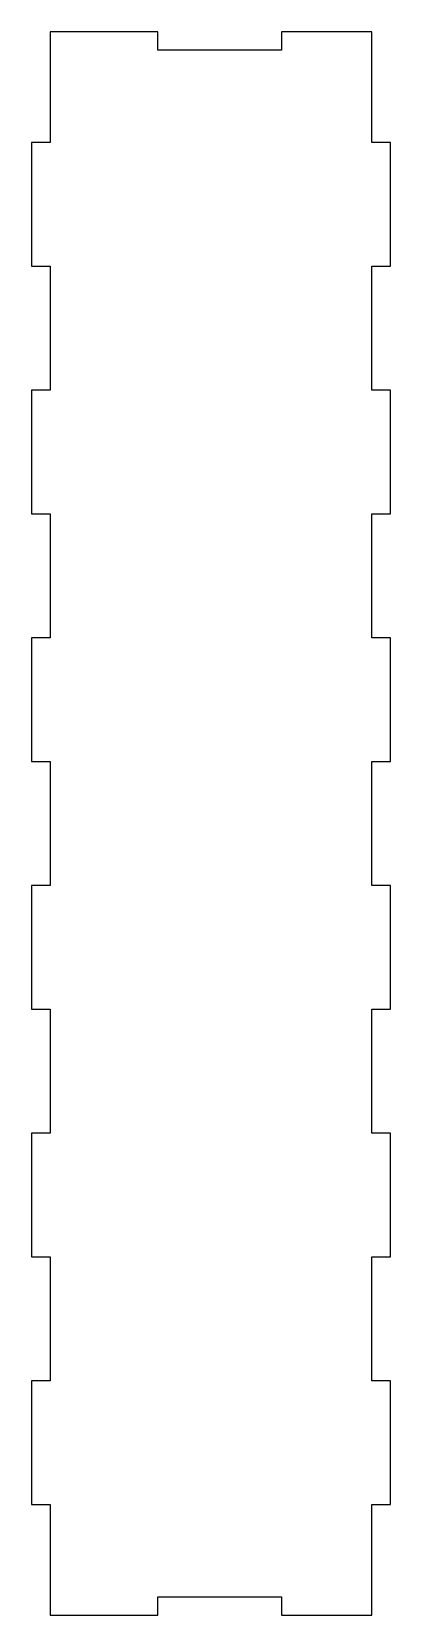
# Model space of a CAD drawing. Extents: x 309 to 367, y 45 to 301.
import ezdxf

# ---------------------------------------------------------------- set-up
doc = ezdxf.new("R2010")
doc.units = 0
doc.layers.add('Layer_1', color=7, linetype='CONTINUOUS')

msp = doc.modelspace()

# ---------------------------------------------------------------- linework, layer by layer
at = {"layer": 'Layer_1', "color": 5}
for p, q in [((329.020622, 300.673976), (311.620408, 300.673976)), ((311.620408, 300.673976), (311.620408, 297.674264)), ((329.020622, 297.674264), (329.020622, 300.673976)), ((363.598347, 300.673976), (349.020356, 300.673976)), ((349.020356, 300.673976), (349.020356, 297.674264)), ((363.598347, 297.674264), (363.598347, 300.673976)), ((311.620408, 297.674264), (311.620408, 282.773806)), ((349.020356, 297.674264), (329.020622, 297.674264)), ((363.598347, 282.773806), (363.598347, 297.674264)), ((311.620408, 282.773806), (308.620132, 282.773806)), ((308.620132, 282.773806), (308.620132, 262.77407)), ((366.598623, 282.773806), (363.598347, 282.773806)), ((366.598623, 262.77407), (366.598623, 282.773806)), ((308.620132, 262.77407), (311.620408, 262.77407)), ((311.620408, 262.77407), (311.620408, 242.773771)), ((363.598347, 242.773774), (363.598347, 262.77407)), ((363.598347, 262.77407), (366.598623, 262.77407)), ((311.620408, 242.773771), (308.620132, 242.773771)), ((308.620132, 242.773771), (308.620132, 222.774037)), ((366.598623, 242.773774), (363.598347, 242.773774)), ((366.598623, 222.774034), (366.598623, 242.773774)), ((308.620132, 222.774037), (311.620408, 222.774037)), ((311.620408, 222.774037), (311.620408, 202.774275)), ((363.598347, 202.774272), (363.598347, 222.774034)), ((363.598347, 222.774034), (366.598623, 222.774034)), ((311.620408, 202.774275), (308.620132, 202.774275)), ((308.620132, 202.774275), (308.620132, 182.773976)), ((366.598623, 202.774272), (363.598347, 202.774272)), ((366.598623, 182.773976), (366.598623, 202.774272)), ((308.620132, 182.773976), (311.620408, 182.773976)), ((311.620408, 182.773976), (311.620408, 162.774245)), ((363.598347, 162.774245), (363.598347, 182.773976)), ((363.598347, 182.773976), (366.598623, 182.773976)), ((311.620408, 162.774245), (308.620132, 162.774245)), ((308.620132, 162.774245), (308.620132, 142.773946)), ((366.598623, 162.774245), (363.598347, 162.774245)), ((366.598623, 142.773946), (366.598623, 162.774245)), ((308.620132, 142.773946), (311.620408, 142.773946)), ((311.620408, 142.773946), (311.620408, 122.774212)), ((363.598347, 122.774212), (363.598347, 142.773946)), ((363.598347, 142.773946), (366.598623, 142.773946)), ((311.620408, 122.774212), (308.620132, 122.774212)), ((308.620132, 122.774212), (308.620132, 102.773913)), ((366.598623, 122.774212), (363.598347, 122.774212)), ((366.598623, 102.773913), (366.598623, 122.774212)), ((308.620132, 102.773913), (311.620408, 102.773913)), ((311.620408, 102.773913), (311.620408, 82.774179)), ((363.598347, 82.774179), (363.598347, 102.773913)), ((363.598347, 102.773913), (366.598623, 102.773913)), ((311.620408, 82.774179), (308.620132, 82.774179)), ((308.620132, 82.774179), (308.620132, 62.77388)), ((366.598623, 82.774179), (363.598347, 82.774179)), ((366.598623, 62.77388), (366.598623, 82.774179)), ((308.620132, 62.77388), (311.620408, 62.77388)), ((311.620408, 62.77388), (311.620408, 47.873986)), ((363.598347, 47.873986), (363.598347, 62.77388)), ((363.598347, 62.77388), (366.598623, 62.77388)), ((311.620408, 47.873986), (311.620408, 44.874274)), ((329.020622, 44.874274), (329.020622, 47.873986)), ((329.020622, 47.873986), (349.020356, 47.873986)), ((349.020356, 47.873986), (349.020356, 44.874274)), ((363.598347, 44.874274), (363.598347, 47.873986)), ((311.620408, 44.874274), (329.020622, 44.874274)), ((349.020356, 44.874274), (363.598347, 44.874274))]:
    msp.add_line(p, q, dxfattribs=at)

doc.saveas('drawing.dxf')
